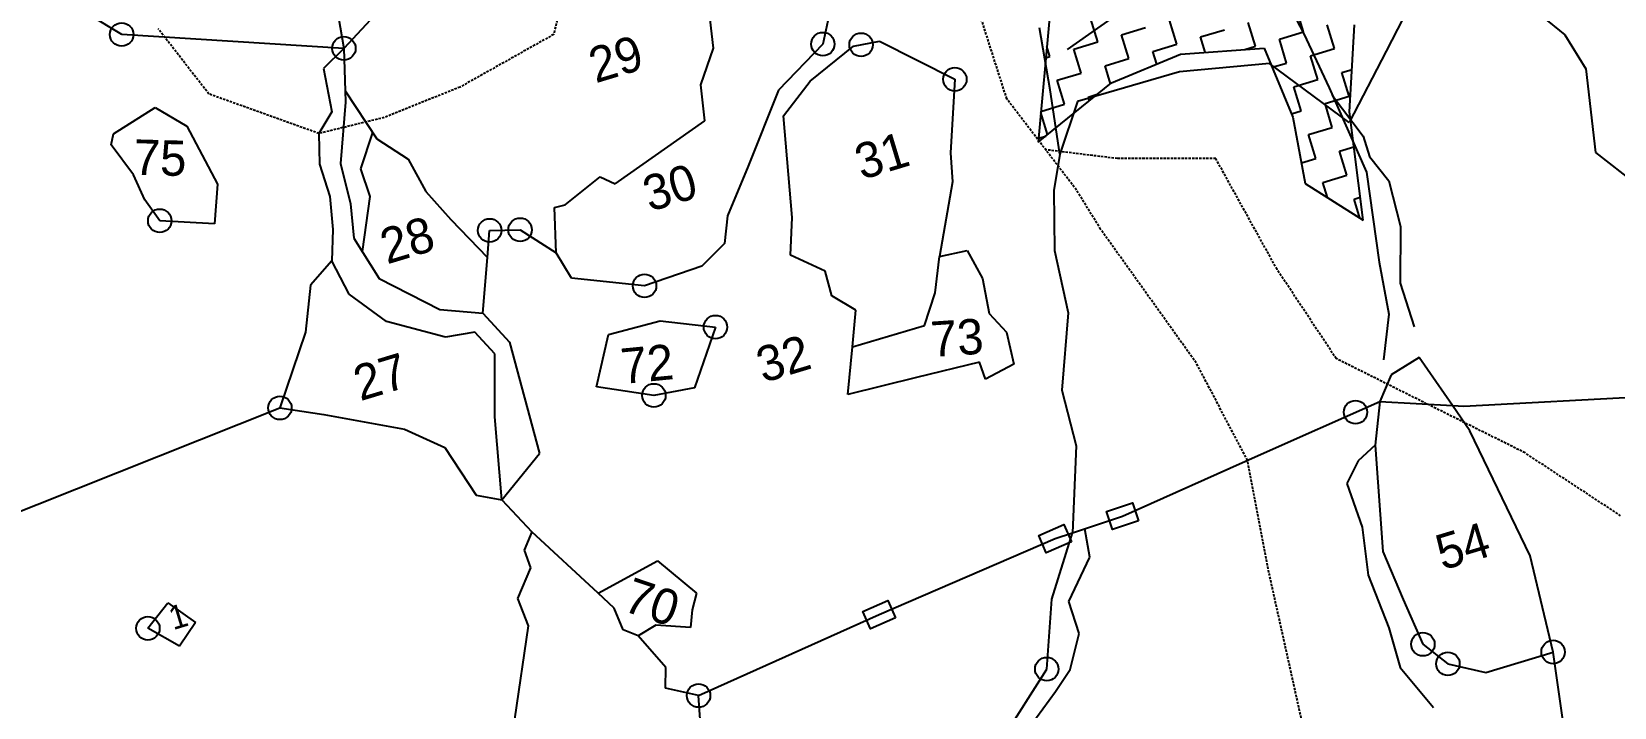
# Model space of a CAD drawing. Header units: metres. Extents: x 321628 to 324492, y 1843491 to 1846201.
# Drawn here: x 322760 to 323762, y 1844100 to 1844528 of the extents above; entities that cross this region are included whole.
import ezdxf

# ---------------------------------------------------------------- set-up
doc = ezdxf.new("R2010")
doc.units = ezdxf.units.M
doc.header["$LTSCALE"] = 0.3
doc.linetypes.add('DASHED', pattern=[0.75, 0.5, -0.25])
for name, color, linetype in [('LINE_FOOTPATH', 1, 'DASHED'), ('LINE_WATER', 4, 'Continuous'), ('OFF', 1, 'Continuous'), ('POLY_HATCH', 12, 'Continuous'), ('POLY_PARCEL', 6, 'Continuous'), ('POLY_WATER', 4, 'Continuous'), ('TEXT_PARCEL', 7, 'Continuous')]:
    doc.layers.add(name, color=color, linetype=linetype)
doc.styles.add('TEXT_MAP', font='', dxfattribs={"height": 2.5})
doc.styles.get('TEXT_MAP').set_extended_font_data('Kruti Dev 050')

msp = doc.modelspace()

# ---------------------------------------------------------------- linework, layer by layer
for points in [[(323460.8, 1844218.2), (323444.4, 1844212.7), (323440.6, 1844224.1), (323457, 1844229.6)], [(323418.4, 1844204.8), (323402.5, 1844197.9), (323397.8, 1844208.9), (323413.7, 1844215.8)], [(323307, 1844156.8), (323291.2, 1844149.7), (323286.3, 1844160.7), (323302.1, 1844167.8)]]:
    msp.add_lwpolyline(points, close=True)
for centre in [(322817, 1844526.2), (322957.7, 1844517.4), (323261, 1844520.1), (323285.2, 1844519.7), (323344.6, 1844497.8), (322841.1, 1844408.2), (323050, 1844402.1), (323069.3, 1844402.5), (323148.1, 1844367), (323193, 1844340.9), (323154, 1844297.6), (322917.2, 1844289.7), (323598.3, 1844287), (322833.6, 1844150.1), (323641, 1844140), (323723.4, 1844135.1), (323402.8, 1844124.3), (323656.8, 1844127.6), (323182.3, 1844107.5)]:
    msp.add_circle(centre, 7.42)
at = {"layer": 'LINE_FOOTPATH', "ltscale": 10}
for p, q in [((323377.5, 1844485.4), (323343.1, 1844593.3)), ((323100.3, 1844565.9), (323090.5, 1844526.2)), ((322872.2, 1844488.5), (322840.2, 1844529.7)), ((323090.5, 1844526.2), (323031.3, 1844492.9)), ((323031.3, 1844492.9), (322983.3, 1844473.6)), ((322941.9, 1844463.5), (322872.2, 1844488.5)), ((323421.6, 1844427.7), (323377.5, 1844485.4)), ((322983.3, 1844473.6), (322941.9, 1844463.5)), ((323447.5, 1844447.6), (323402.1, 1844453.2)), ((323509.8, 1844447.6), (323447.5, 1844447.6)), ((323548.6, 1844377.4), (323509.8, 1844447.6)), ((323436.9, 1844402.8), (323421.6, 1844427.7)), ((323497.4, 1844318.2), (323436.9, 1844402.8)), ((323586.1, 1844320.9), (323548.6, 1844377.4)), ((323705.7, 1844261.2), (323586.1, 1844320.9)), ((323529.9, 1844256.5), (323497.4, 1844318.2)), ((323766.2, 1844221.4), (323705.7, 1844261.2)), ((323543.5, 1844185.5), (323529.9, 1844256.5)), ((323564.4, 1844091.2), (323543.5, 1844185.5))]:
    msp.add_line(p, q, dxfattribs=at)
at = {"layer": 'LINE_WATER'}
for p, q in [((323544.1, 1844567.9), (323565.5, 1844526.7)), ((323460.5, 1844548.3), (323415.7, 1844516.7)), ((323565.5, 1844526.7), (323581.6, 1844492.4)), ((323581.6, 1844492.4), (323605.2, 1844439.1)), ((323583.6, 1844487.8), (323603.2, 1844461.9)), ((322975.9, 1844464.2), (322968.3, 1844441.2)), ((323603.2, 1844461.9), (323607.1, 1844448.9)), ((322968.3, 1844441.2), (322974.2, 1844423.5)), ((323607.1, 1844448.9), (323619.3, 1844433.6)), ((323605.2, 1844439.1), (323613.3, 1844382)), ((323619.3, 1844433.6), (323626.7, 1844404.6)), ((322974.2, 1844423.5), (322969.3, 1844388.7)), ((323626.7, 1844404.6), (323626.5, 1844368.8)), ((323613.3, 1844382), (323619.3, 1844349)), ((323626.5, 1844368.8), (323635.4, 1844341)), ((323619.3, 1844349), (323616.1, 1844320.2)), ((323610.8, 1844266.2), (323599.9, 1844256.2)), ((323599.9, 1844256.2), (323592.8, 1844241.9)), ((323592.8, 1844241.9), (323602.5, 1844214.1)), ((323430, 1844195.2), (323427, 1844213.2)), ((323602.5, 1844214.1), (323606.4, 1844183.8)), ((323416.8, 1844167.1), (323430, 1844195.2)), ((323606.4, 1844183.8), (323619.3, 1844150.5)), ((323423.4, 1844146.9), (323416.8, 1844167.1)), ((323619.3, 1844150.5), (323626.6, 1844125.2)), ((323417.7, 1844124), (323423.4, 1844146.9)), ((323408.4, 1844110.1), (323417.7, 1844124)), ((323626.6, 1844125.2), (323647.6, 1844100)), ((323392.3, 1844088.1), (323408.4, 1844110.1))]:
    msp.add_line(p, q, dxfattribs=at)
at = {"layer": 'OFF'}
msp.add_line((323057.7, 1844231.5), (323081.5, 1844260.9), dxfattribs=at)
at = {"layer": 'POLY_HATCH', "linetype": 'Continuous'}
for p, q in [((323565.3, 1844527.9), (323560.7, 1844543)), ((323435.1, 1844521.5), (323430.5, 1844536.6)), ((323485.1, 1844520.1), (323480.5, 1844535.2)), ((323535, 1844518.7), (323530.4, 1844533.8)), ((323585, 1844517.3), (323580.4, 1844532.4)), ((323419.9, 1844516.9), (323435.1, 1844521.5)), ((323450.2, 1844526), (323465.3, 1844530.6)), ((323454.8, 1844510.9), (323450.2, 1844526)), ((323500.2, 1844524.7), (323515.3, 1844529.2)), ((323503.2, 1844514.9), (323500.2, 1844524.7)), ((323550.2, 1844523.3), (323565.3, 1844527.9)), ((323554.7, 1844508.1), (323550.2, 1844523.3)), ((323402.3, 1844511.5), (323404.8, 1844512.3)), ((323404.8, 1844512.3), (323402.9, 1844518.5)), ((323424.5, 1844501.7), (323419.9, 1844516.9)), ((323469.9, 1844515.5), (323485.1, 1844520.1)), ((323472.4, 1844507.5), (323469.9, 1844515.5)), ((323528.2, 1844516.6), (323535, 1844518.7)), ((323569.9, 1844512.7), (323585, 1844517.3)), ((323574.5, 1844497.6), (323569.9, 1844512.7)), ((323409.4, 1844497.2), (323424.5, 1844501.7)), ((323439.7, 1844506.3), (323454.8, 1844510.9)), ((323443.1, 1844495), (323439.7, 1844506.3)), ((323545.6, 1844505.4), (323554.7, 1844508.1)), ((323589.6, 1844502.2), (323596.1, 1844504.1)), ((323594.2, 1844487.1), (323589.6, 1844502.2)), ((323414, 1844482), (323409.4, 1844497.2)), ((323559.3, 1844493), (323574.5, 1844497.6)), ((323563.9, 1844477.9), (323559.3, 1844493)), ((323399.1, 1844477.5), (323414, 1844482)), ((323429.1, 1844486.6), (323434.8, 1844488.3)), ((323429.8, 1844484.3), (323429.1, 1844486.6)), ((323579, 1844482.5), (323594.2, 1844487.1)), ((323583.6, 1844467.3), (323579, 1844482.5)), ((323403.3, 1844462.9), (323399.1, 1844476.7)), ((323557.8, 1844476), (323563.9, 1844477.9)), ((323397.6, 1844460.5), (323402.1, 1844461.9)), ((323568.5, 1844462.8), (323583.6, 1844467.3)), ((323573.1, 1844447.6), (323568.5, 1844462.8)), ((323588.2, 1844452.2), (323597.3, 1844455)), ((323592.8, 1844437.1), (323588.2, 1844452.2)), ((323564.1, 1844444.9), (323573.1, 1844447.6)), ((323577.7, 1844432.5), (323592.8, 1844437.1)), ((323580.6, 1844422.9), (323577.7, 1844432.5)), ((323597.4, 1844421.9), (323601.3, 1844423.1)), ((323601, 1844409.8), (323597.4, 1844421.9))]:
    msp.add_line(p, q, dxfattribs=at)
at = {"layer": 'POLY_HATCH'}
for p, q in [((323404.8, 1844539.1), (323397.3, 1844458.1)), ((323594.6, 1844477.3), (323597.6, 1844532.3)), ((323443.7, 1844495.6), (323487.5, 1844513.7)), ((323487.5, 1844513.7), (323540.5, 1844517.5)), ((323540.5, 1844517.5), (323558.7, 1844473.8)), ((323397.3, 1844458.1), (323443.7, 1844495.6)), ((323558.7, 1844473.8), (323566.5, 1844431.9)), ((323603.1, 1844408.5), (323594.6, 1844477.3)), ((323566.5, 1844431.9), (323603.1, 1844408.5))]:
    msp.add_line(p, q, dxfattribs=at)
at = {"layer": 'POLY_PARCEL'}
for p, q in [((322928.3, 1844687.2), (322957.7, 1844517.4)), ((322817, 1844526.2), (322712.7, 1844589.3)), ((323013.2, 1844577), (322957.7, 1844517.4)), ((323639.9, 1844558.6), (323617.7, 1844515.7)), ((323191.7, 1844517.5), (323189.6, 1844535.6)), ((323265.4, 1844540.8), (323261, 1844520.1)), ((323716.3, 1844537.8), (323730.9, 1844526)), ((322957.7, 1844517.4), (322817, 1844526.2)), ((323280.4, 1844518.8), (323296.9, 1844521.9)), ((323296.9, 1844521.9), (323344.6, 1844497.8)), ((323405, 1844491.2), (323398.1, 1844530.4)), ((323730.9, 1844526), (323744.2, 1844504.5)), ((323183.7, 1844494.4), (323191.7, 1844517.5)), ((323261, 1844520.1), (323233, 1844491)), ((323253, 1844496.6), (323280.4, 1844518.8)), ((323617.7, 1844515.7), (323594.2, 1844470.5)), ((323486.9, 1844502.6), (323422.3, 1844483.8)), ((323543.8, 1844507.8), (323486.9, 1844502.6)), ((323594.2, 1844470.5), (323543.8, 1844507.8)), ((323744.2, 1844504.5), (323750.3, 1844451.5)), ((323186.3, 1844471.6), (323183.7, 1844494.4)), ((323236, 1844474.6), (323253, 1844496.6)), ((323344.6, 1844497.8), (323341.9, 1844451.3)), ((323411.1, 1844450.4), (323405, 1844491.2)), ((322958.5, 1844490.5), (322978.5, 1844460.2)), ((323233, 1844491), (323213.8, 1844442.8)), ((323422.3, 1844483.8), (323411.1, 1844450.4)), ((322811.9, 1844463.3), (322838.3, 1844479.9)), ((322838.3, 1844479.9), (322858.3, 1844468.1)), ((323129.5, 1844431.7), (323186.3, 1844471.6)), ((323241.5, 1844410.3), (323236, 1844474.6)), ((322810.4, 1844456.4), (322811.9, 1844463.3)), ((322858.3, 1844468.1), (322877.7, 1844431.4)), ((322824.4, 1844437.4), (322810.4, 1844456.4)), ((322978.5, 1844460.2), (322998.4, 1844447.3)), ((323341.9, 1844451.3), (323343.1, 1844432.9)), ((323750.3, 1844451.5), (323795.5, 1844416.1)), ((322998.4, 1844447.3), (323009.6, 1844426.8)), ((323213.8, 1844442.8), (323200.7, 1844411.4)), ((323411.1, 1844450.4), (323407.3, 1844427.4)), ((322831.7, 1844421.5), (322824.4, 1844437.4)), ((322877.7, 1844431.4), (322875.7, 1844406.2)), ((323097.9, 1844418.3), (323120, 1844436)), ((323120, 1844436), (323129.5, 1844431.7)), ((323343.1, 1844432.9), (323334.8, 1844385.6)), ((322841.1, 1844408.2), (322831.7, 1844421.5)), ((323009.6, 1844426.8), (323025.4, 1844409.1)), ((323407.3, 1844427.4), (323407.7, 1844389.4)), ((323091.1, 1844416.7), (323097.9, 1844418.3)), ((323092.2, 1844388), (323091.1, 1844416.7)), ((323200.7, 1844411.4), (323198.7, 1844393.9)), ((322875.7, 1844406.2), (322841.1, 1844408.2)), ((323025.4, 1844409.1), (323048.6, 1844385)), ((323048.6, 1844385), (323050, 1844402.1)), ((323050, 1844402.1), (323069.3, 1844402.5)), ((323069.3, 1844402.5), (323092.2, 1844388)), ((323240.6, 1844386.4), (323241.5, 1844410.3)), ((323198.7, 1844393.9), (323184.3, 1844379.5)), ((322950.1, 1844382.9), (322936.5, 1844367.5)), ((323045.6, 1844349.7), (323048.6, 1844385)), ((323101.8, 1844371.8), (323092.2, 1844388)), ((323262.4, 1844376.2), (323240.6, 1844386.4)), ((323332.1, 1844362.6), (323334.8, 1844385.6)), ((323334.8, 1844385.6), (323352.4, 1844389.4)), ((323352.4, 1844389.4), (323362.1, 1844371.7)), ((323407.7, 1844389.4), (323416.3, 1844350)), ((323148.1, 1844367), (323101.8, 1844371.8)), ((323184.3, 1844379.5), (323148.1, 1844367)), ((323266.7, 1844360.6), (323262.4, 1844376.2)), ((323362.1, 1844371.7), (323366.4, 1844349.4)), ((322936.5, 1844367.5), (322933.5, 1844337.7)), ((323325.4, 1844341.8), (323332.1, 1844362.6)), ((323281.9, 1844351.7), (323266.7, 1844360.6)), ((323279.8, 1844328.4), (323281.9, 1844351.7)), ((323125.3, 1844336.2), (323157.9, 1844344.8)), ((323157.9, 1844344.8), (323193, 1844340.9)), ((323193, 1844340.9), (323179.8, 1844302.4)), ((323279.8, 1844328.4), (323325.4, 1844341.8)), ((323366.4, 1844349.4), (323377.2, 1844337.7)), ((323416.3, 1844350), (323412.3, 1844301)), ((322933.5, 1844337.7), (322917.2, 1844289.7)), ((323117.7, 1844303), (323125.3, 1844336.2)), ((323377.2, 1844337.7), (323381.9, 1844317.5)), ((323276.9, 1844298.2), (323279.8, 1844328.4)), ((323638.7, 1844321.7), (323620.9, 1844310.6)), ((323659.7, 1844291.2), (323638.7, 1844321.7)), ((323360.3, 1844318.7), (323320.4, 1844309)), ((323364.1, 1844307.8), (323360.3, 1844318.7)), ((323381.9, 1844317.5), (323364.1, 1844307.8)), ((323154, 1844297.6), (323117.7, 1844303)), ((323179.8, 1844302.4), (323154, 1844297.6)), ((323320.4, 1844309), (323276.9, 1844298.2)), ((323412.3, 1844301), (323421.5, 1844265.7)), ((323620.9, 1844310.6), (323613.6, 1844293.8)), ((323536.7, 1844259.5), (323613.6, 1844293.8)), ((323613.6, 1844293.8), (323610.8, 1844266.2)), ((323613.6, 1844293.8), (323659.7, 1844291.2)), ((323670.6, 1844275.2), (323659.7, 1844291.2)), ((323659.7, 1844291.2), (323666.9, 1844290.8)), ((323666.9, 1844290.8), (323812.2, 1844298.5)), ((322726.8, 1844213.9), (322917.2, 1844289.7)), ((322917.2, 1844289.7), (322945, 1844285.6)), ((322945, 1844285.6), (322996, 1844276.2)), ((322996, 1844276.2), (323021.6, 1844264.7)), ((323708.9, 1844196.1), (323670.6, 1844275.2)), ((323021.6, 1844264.7), (323041.5, 1844234.5)), ((323421.5, 1844265.7), (323419, 1844210.5)), ((323610.8, 1844266.2), (323615.7, 1844198.7)), ((323450.7, 1844221.2), (323536.7, 1844259.5)), ((323041.5, 1844234.5), (323057.7, 1844231.5)), ((323057.7, 1844231.5), (323076.8, 1844211.3)), ((323419, 1844210.5), (323450.7, 1844221.2)), ((323076.8, 1844211.3), (323071.9, 1844199.6)), ((323118.7, 1844172.3), (323076.8, 1844211.3)), ((323406, 1844168.6), (323419, 1844210.5)), ((323408.1, 1844206.9), (323419, 1844210.5)), ((323296.7, 1844158.8), (323408.1, 1844206.9)), ((323071.9, 1844199.6), (323075.8, 1844188.4)), ((323118.7, 1844172.3), (323156.2, 1844192.9)), ((323156.2, 1844192.9), (323180.9, 1844172.3)), ((323615.7, 1844198.7), (323628.4, 1844168.3)), ((323723.4, 1844135.1), (323708.9, 1844196.1)), ((323075.8, 1844188.4), (323067.6, 1844168.9)), ((323128.8, 1844162.9), (323118.7, 1844172.3)), ((323180.9, 1844172.3), (323178.2, 1844161.9)), ((322833.6, 1844150.1), (322846.2, 1844166.3)), ((322846.2, 1844166.3), (322863.7, 1844153.7)), ((323067.6, 1844168.9), (323074.5, 1844151.7)), ((323134.5, 1844149.2), (323128.8, 1844162.9)), ((323178.2, 1844161.9), (323177.2, 1844150.6)), ((323402.8, 1844124.3), (323406, 1844168.6)), ((323628.4, 1844168.3), (323641, 1844140)), ((322863.7, 1844153.7), (322853.7, 1844138.7)), ((323074.5, 1844151.7), (323065.8, 1844092.6)), ((323155.2, 1844152.2), (323144, 1844145.3)), ((323177.2, 1844150.6), (323155.2, 1844152.2)), ((323182.3, 1844107.5), (323296.7, 1844158.8)), ((322853.7, 1844138.7), (322833.6, 1844150.1)), ((323144, 1844145.3), (323134.5, 1844149.2)), ((323161.5, 1844125.3), (323144, 1844145.3)), ((323641, 1844140), (323656.8, 1844127.6)), ((323680.8, 1844122.2), (323723.4, 1844135.1)), ((323750.3, 1843946), (323723.4, 1844135.1)), ((323161.4, 1844112.3), (323161.5, 1844125.3)), ((323375.2, 1844080.7), (323402.8, 1844124.3)), ((323656.8, 1844127.6), (323680.8, 1844122.2)), ((323182.3, 1844107.5), (323161.4, 1844112.3)), ((323185.2, 1844063.4), (323182.3, 1844107.5))]:
    msp.add_line(p, q, dxfattribs=at)
at = {"layer": 'POLY_WATER'}
for p, q in [((322957.7, 1844517.4), (322944.8, 1844504.6)), ((322957.7, 1844517.4), (322958.5, 1844490.5)), ((322944.8, 1844504.6), (322950.1, 1844477.3)), ((322958.8, 1844483.4), (322955.6, 1844444.5)), ((322958.5, 1844490.5), (322958.8, 1844483.4)), ((322950.1, 1844477.3), (322941.9, 1844463.5)), ((322941.9, 1844463.5), (322942.3, 1844444)), ((322942.3, 1844444), (322948.9, 1844423.6)), ((322955.6, 1844444.5), (322961.8, 1844419)), ((322948.9, 1844423.6), (322950.8, 1844402.7)), ((322961.8, 1844419), (322963.9, 1844397.2)), ((322950.8, 1844402.7), (322950.1, 1844382.9)), ((322963.9, 1844397.2), (322980.1, 1844371.7)), ((322961, 1844361.8), (322950.1, 1844382.9)), ((322980.1, 1844371.7), (323018.5, 1844352)), ((322984.6, 1844344.5), (322961, 1844361.8)), ((323018.5, 1844352), (323045.6, 1844349.7)), ((323022.1, 1844334.5), (322984.6, 1844344.5)), ((323045.6, 1844349.7), (323062.6, 1844331.4)), ((323040.6, 1844337.6), (323022.1, 1844334.5)), ((323053.2, 1844324), (323040.6, 1844337.6)), ((323062.6, 1844331.4), (323081.5, 1844260.9)), ((323053.3, 1844284.1), (323053.2, 1844324)), ((323057.7, 1844231.5), (323053.3, 1844284.1))]:
    msp.add_line(p, q, dxfattribs=at)

# ---------------------------------------------------------------- texts
at = {"layer": 'TEXT_PARCEL', "style": 'TEXT_MAP'}
for s, height, rotation, p in [('29', 22.41, 16.8516, (323117.1, 1844495.2)), ('31', 22.41, 16.8516, (323285.6, 1844434)), ('75', 22.41, 358.4309, (322824.4, 1844437.4)), ('30', 22.41, 16.8516, (323151.4, 1844413.8)), ('28', 22.41, 16.8516, (322985, 1844380.5)), ('73', 22.41, 3.8674, (323330.1, 1844321.9)), ('32', 22.41, 16.8516, (323223.2, 1844305.4)), ('27', 22.41, 16.8516, (322968.1, 1844293.9)), ('72', 22.41, 5.5508, (323134.2, 1844304.8)), ('54', 22.41, 16.8516, (323653.4, 1844186.7)), ('70', 22.41, 341.3364, (323133.5, 1844161.5)), ('1', 14.9, 16.8516, (322849.6, 1844148.9))]:
    msp.add_text(s, height=height, rotation=rotation, dxfattribs=at).set_placement(p)

doc.saveas('drawing.dxf')
